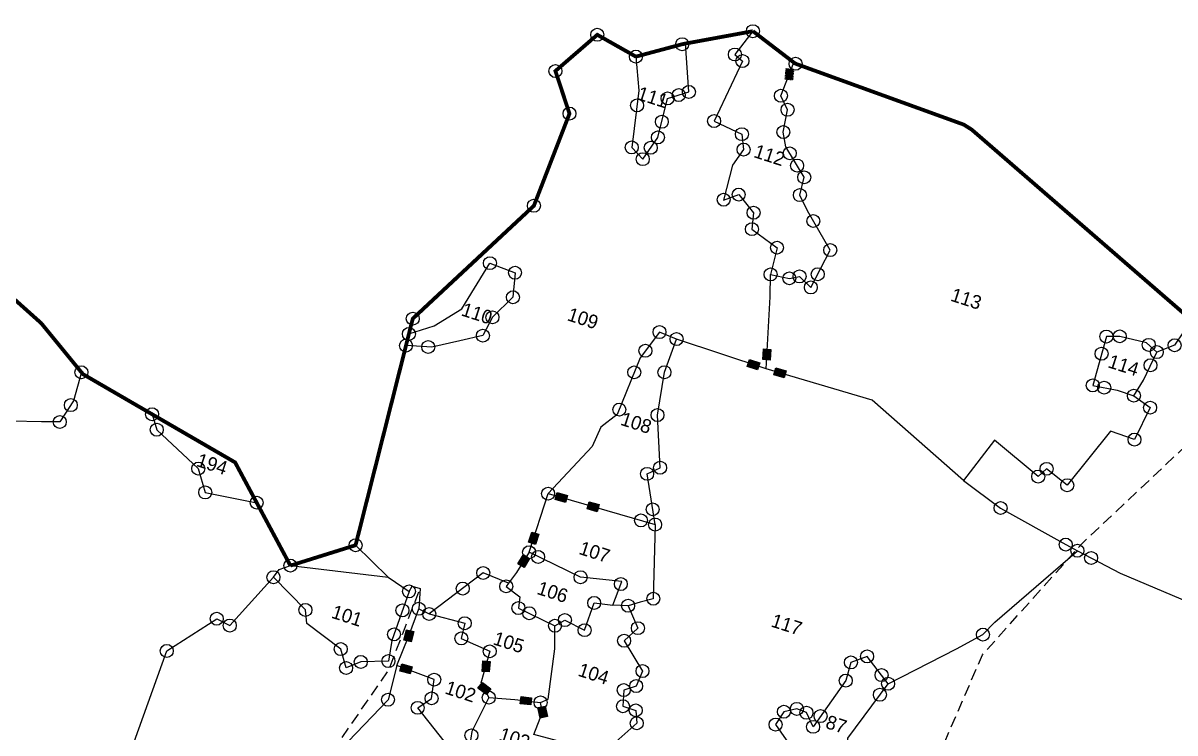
# Model space of a CAD drawing. Header units: metres. Extents: x 282486 to 287431, y 2087711 to 2097999.
# Drawn here: x 284926.7 to 285300.6, y 2095929.3 to 2096159.7 of the extents above; entities that cross this region are included whole.
import ezdxf
from ezdxf.enums import TextEntityAlignment as Align

# ---------------------------------------------------------------- set-up
doc = ezdxf.new("R2010")
doc.units = ezdxf.units.M
doc.header["$LTSCALE"] = 0.3
doc.header["$MEASUREMENT"] = 0
doc.linetypes.add('DASHED', pattern=[0.75, 0.5, -0.25])
for name, color, linetype in [('LINE_FOOTPATH', 1, 'DASHED'), ('POLY_PARCEL', 6, 'Continuous'), ('SYM_STONE', 1, 'Continuous'), ('TEXT_PARCEL', 7, 'Continuous'), ('V_BOUND_LINE', 7, 'Continuous')]:
    doc.layers.add(name, color=color, linetype=linetype)
doc.styles.add('TEXT_MAP', font='KRDEV050.TTF')

# ---------------------------------------------------------------- blocks, each defined once
blk = doc.blocks.new('STONE')
blk.add_circle((0, 0), 0.851)
blk = doc.blocks.new('STONESQUAREFILLED')
blk.add_hatch(color=256).paths.add_polyline_path([(0.7, -0.48), (0.7, 0.48), (-0.7, 0.48), (-0.7, -0.48)])
blk.add_lwpolyline([(-0.7, 0.48), (0.7, 0.48), (0.7, -0.48), (-0.7, -0.48)], close=True)
blk = doc.blocks.new('JUNA-1')
at = {"layer": 'LINE_FOOTPATH', "ltscale": 10, "flags": 128}
for points in [[(227.91, 404.24), (234.86, 422.15), (251.35, 434.58), (260.36, 443.89), (269.3, 452.65), (272.54, 475.6), (278.41, 483.99), (281.04, 488.14), (281.34, 491.38), (283.07, 509.45), (291.06, 527.45), (297.13, 538.47), (302.33, 547.94), (311.74, 557.04), (326.31, 572.31), (330.46, 576.97), (337.64, 580.81), (359.87, 591.71)], [(207.03, 394.56), (206.8, 432.38), (205.8, 457.51), (206.4, 473.18), (209.54, 483.6), (210.16, 495.02)]]:
    blk.add_lwpolyline(points, dxfattribs=at)
at = {"layer": 'POLY_PARCEL'}
for points in [[(229.23, 578.08), (227.92, 574.44), (229.13, 573.93), (228.01, 565.29), (232.01, 564.77), (232.85, 562.92), (232.11, 560.51), (232.38, 555.8), (234.05, 557.09), (236.64, 555.43), (237.1, 553.31), (240.98, 552.01), (241.26, 548.41)], [(241.26, 548.41), (243.76, 548.68), (244.96, 549.33), (246.81, 548.41), (247.73, 553.86), (243.3, 557.83), (241.72, 559.5), (241.54, 561.9), (238.02, 564.95), (237.1, 566.71), (236.73, 569.66), (235.34, 571.14), (235.63, 575.81)], [(215.64, 570.18), (217.4, 566.06), (218.79, 558.67), (220.64, 557.65), (221.66, 560.98), (221.29, 566.24), (223.69, 567.91), (221.32, 573.82)], [(294.98, 559.99), (295.14, 557.91), (294.58, 555.87), (292.64, 554.3)], [(292.64, 554.3), (290.98, 555.04), (287.37, 554.77), (285.71, 554.21), (285.98, 547.56), (289.22, 547.93), (291.53, 547.93)], [(291.53, 547.93), (292.09, 550.24), (292.64, 554.3)], [(244.51, 536.44), (242.11, 545.59), (241.26, 548.41)], [(291.53, 547.93), (294.04, 547.09), (293.38, 542.47), (290.05, 542.57), (286.82, 534.06), (283.58, 535.27), (282.84, 533.97), (275.9, 536.74), (273.68, 530.46)], [(198.48, 526.38), (201.31, 528.41), (204.09, 531.65), (205.75, 538.49), (209.27, 538.3), (210, 535.16), (208.25, 531.83), (207.79, 529.15), (205.1, 527.58), (201.87, 525.64), (198.59, 524.81)], [(273.68, 530.46), (259.03, 536.81), (244.51, 536.44)], [(232.12, 536.54), (229.71, 536.72), (228.33, 532.75), (227.77, 524.71), (226.2, 522.49), (225.92, 519.72), (222.32, 512.05)], [(236.93, 512.51), (233.88, 518.52), (235.26, 519.81), (232.81, 526.28), (231.95, 531.91), (232.12, 536.54)], [(244.51, 536.44), (232.12, 536.54)], [(273.68, 530.46), (279.42, 528.52), (289.03, 526.58), (290.73, 526.28)], [(272.46, 502.03), (279.57, 509.16), (282.32, 511.99), (283.29, 514.03), (290.73, 526.28)], [(290.73, 526.28), (296.99, 525.19), (315.11, 523.62), (319.13, 523.08)], [(222.31, 503.96), (222.32, 512.05)], [(222.32, 512.05), (236.93, 512.51)], [(236.93, 512.51), (239.7, 503.17), (238.22, 502.2), (236.83, 501.28)], [(159.12, 508.37), (159.3, 504.47), (158.43, 501.29), (156.12, 500.58), (152.39, 499.46), (148.41, 498.67), (149.28, 492.95), (149.81, 489.78), (148.86, 488.11), (147.47, 486.65), (145.44, 486.41), (142.29, 489.37)], [(169.65, 505.98), (170.86, 504.24), (177.61, 501.06), (179.44, 498.36), (186.28, 499.16)], [(222.31, 503.96), (221.57, 500.91), (221, 499.28)], [(234.89, 500.72), (235.07, 504.05), (229.74, 502.92), (229.74, 502.92), (222.31, 503.96)], [(272.46, 502.03), (268.73, 504.6), (266.96, 503.19), (267.05, 500.71), (264.83, 493.62), (263.41, 495.12), (262.08, 495.21), (260.58, 494.33), (260.05, 492.38), (262.97, 490.16), (264.39, 486.62), (264.66, 485.02)], [(270.06, 490.6), (270.24, 491.93), (269.62, 493.62), (272.46, 502.03)], [(228.51, 495.82), (229.52, 496.93), (232.39, 496.47), (232.48, 500.26), (234.89, 500.72)], [(236.83, 501.28), (234.89, 500.72)], [(236.83, 501.28), (238.96, 498.87), (237.75, 496.75), (241.27, 493.7), (241.08, 491.57), (239.69, 490.56), (240.25, 488.52), (242.01, 488.52), (242.65, 486.95), (240.53, 483.35)], [(221, 499.28), (217.41, 499.52), (212.32, 492.22)], [(221, 499.28), (220.83, 498.78), (222.96, 498.04), (223.23, 496.56), (228.51, 495.82)], [(205.71, 495.17), (200.35, 497.84)], [(193.03, 492.66), (205.71, 495.17)], [(205.71, 495.17), (208.89, 494.22)], [(208.89, 494.22), (209.05, 495.02), (210.16, 495.02), (210.8, 492.45)], [(229.8, 485.66), (230.63, 486.4), (229.43, 492.96), (228.51, 495.82)], [(208.89, 494.22), (208.73, 487.39), (209.13, 484.69), (205.71, 483.47), (204.12, 482.12), (202.69, 484.26), (197.42, 486.11), (196.7, 487.73), (196.7, 487.73), (191.38, 490.52)], [(191.38, 490.52), (191.78, 491.71), (193.03, 492.66)], [(210.37, 484.5), (210.66, 488.66), (210.8, 492.45)], [(210.8, 492.45), (212.32, 492.22)], [(212.32, 492.22), (217.13, 492.5), (217.32, 490.46), (221.39, 490), (221.57, 485.66), (223.14, 484.18)], [(180.33, 455.28), (181.04, 477.01), (185.97, 483.05), (187.88, 482.73), (191.38, 490.52)], [(223.14, 484.18), (226.47, 485.01), (229.8, 485.66)], [(234.15, 481.59), (230.26, 481.41), (230.45, 484.55), (229.8, 485.66)], [(210.37, 484.5), (210.64, 479.84), (207.34, 473), (207.22, 470.54), (209.11, 470.47), (209.53, 472.95), (212.16, 472.76), (213.02, 469.53), (213.88, 465.06)], [(222.19, 475.01), (214.67, 480.03), (216.03, 481.78), (215.6, 484.22), (210.37, 484.5)], [(223.14, 484.18), (222.4, 479.28), (222.68, 477.53)]]:
    blk.add_lwpolyline(points, dxfattribs=at)
at = {"layer": 'V_BOUND_LINE', "const_width": 0.5}
for points in [[(221.32, 573.82), (229.23, 578.08)], [(229.23, 578.08), (235.63, 575.81)], [(235.63, 575.81), (235.87, 575.74), (259.34, 574.92), (260.53, 574.62), (294.98, 559.99)], [(215.64, 570.18), (220.93, 573.6), (221.32, 573.82)], [(198.48, 526.38), (198.35, 528.44), (208.92, 547.43), (209.65, 560.38), (206.17, 565.13), (209.94, 571.35), (215.64, 570.18)], [(198.59, 524.81), (198.48, 526.38)], [(200.35, 497.84), (198.59, 524.81)], [(144.09, 516.44), (152.12, 512.88), (159.12, 508.37)], [(159.12, 508.37), (159.4, 508.2), (169.65, 505.98)], [(169.65, 505.98), (181.96, 503.32), (186.28, 499.16)], [(186.28, 499.16), (193.03, 492.66)], [(193.03, 492.66), (200.35, 497.84)]]:
    blk.add_lwpolyline(points, dxfattribs=at)
at = {"layer": 'LINE_FOOTPATH', "rotation": 282.2540149046553}
blk.add_blockref('STONESQUAREFILLED', (235.53, 574.17), dxfattribs=at)
at = {"layer": 'SYM_STONE'}
for p in [(229.23, 578.08), (235.87, 575.74), (227.92, 574.44), (229.13, 573.93), (220.93, 573.6), (209.94, 571.35), (235.34, 571.14), (215.64, 570.18), (236.73, 569.66), (223.69, 567.91), (221.29, 566.24), (222.54, 567.11), (237.1, 566.71), (206.17, 565.13), (228.01, 565.29), (232.01, 564.77), (217.76, 564.14), (238.76, 564.31), (221.51, 563.09), (232.85, 562.92), (240.18, 563.08), (241.54, 561.9), (209.65, 560.38), (221.66, 560.98), (218.79, 558.67), (221.18, 559.4), (241.72, 559.5), (220.64, 557.65), (232.38, 555.85), (234.05, 557.09), (244.44, 556.81), (294.58, 555.87), (236.64, 555.43), (285.71, 554.21), (287.37, 554.77), (291.34, 554.88), (292.64, 554.3), (237.1, 553.31), (247.73, 553.86), (240.98, 552.01), (285.8, 551.87), (292.38, 552.4), (247.14, 550.34), (241.26, 548.41), (243.76, 548.68), (244.96, 549.33), (246.81, 548.41), (208.92, 547.43), (285.98, 547.56), (287.5, 547.73), (291.53, 547.93), (294.04, 547.09), (293.38, 542.47), (205.75, 538.49), (209.27, 538.3), (229.71, 536.72), (232.12, 536.54), (210, 535.16), (283.58, 535.27), (228.7, 533.82), (282.84, 533.97), (286.82, 534.06), (208.25, 531.83), (231.95, 531.91), (228.18, 530.68), (198.35, 528.44), (207.79, 529.15), (279.42, 528.52), (198.48, 526.38), (201.42, 525.53), (227.82, 525.43), (232.81, 526.28), (289.03, 526.58), (290.73, 526.28), (292.74, 525.93), (198.59, 524.81), (235.26, 519.81), (233.88, 518.52), (236.01, 514.31), (222.32, 512.05), (235, 512.45), (236.93, 512.51), (282.32, 511.99), (159.12, 508.37), (169.65, 505.98), (170.86, 504.24), (268.73, 504.6), (159.13, 503.84), (222.31, 503.96), (223.62, 503.74), (229.74, 502.92), (235.05, 503.69), (239.7, 503.17), (266.96, 503.19), (271.29, 502.84), (158.43, 501.29), (236.83, 501.28), (272.46, 502.03), (177.61, 501.06), (232.48, 500.26), (267.05, 500.71), (271.88, 500.32), (179.44, 498.36), (186.28, 499.16), (217.41, 499.52), (220.83, 498.78), (238.96, 498.87), (200.35, 497.84), (215.48, 496.75), (229.52, 496.93), (237.75, 496.75), (223.23, 496.56), (224.79, 496.35), (228.51, 495.82), (232.39, 496.47), (262.08, 495.21), (265.33, 495.26), (208.89, 494.22), (241.27, 493.7), (260.58, 494.33), (263.43, 495.11), (264.83, 493.62), (193.03, 492.66), (210.8, 492.45), (212.32, 492.22), (217.13, 492.5), (260.05, 492.38), (208.83, 491.59), (241.08, 491.57), (191.38, 490.52), (217.32, 490.46), (221.39, 490), (239.69, 490.56), (196.7, 487.73), (208.75, 488.25), (240.25, 488.52), (242.01, 488.52), (242.65, 486.95), (209.13, 484.69), (229.8, 485.66), (185.97, 483.05), (202.69, 484.26), (205.71, 483.47), (215.6, 484.22), (223.14, 484.18), (187.88, 482.73), (204.12, 482.12), (216.03, 481.78), (214.67, 480.03), (210.64, 479.84), (222.49, 478.75), (181.04, 477.01)]:
    blk.add_blockref('STONE', p, dxfattribs=at)
for p, rotation in [((244.03, 538.26), 104.7232748739337), ((242.76, 536.46), 359.5726733178186), ((246.41, 536.49), 1.458602713326687), ((224.12, 512.1), 1.811494717245003), ((228.47, 512.24), 1.811494717244538), ((222.31, 505.9), 89.95298282211226), ((221.99, 502.64), 256.3653690690098), ((210.66, 488.66), 93.775986454433), ((221.54, 487.97), 283.6407239766036), ((222.23, 485.14), 340.9893762757165), ((227.9, 485.29), 10.99729993496566), ((230.45, 484.55), 120.2710170701392), ((211.64, 484.43), 182.9926702807175)]:
    blk.add_blockref('STONESQUAREFILLED', p, dxfattribs=dict(at, rotation=rotation))
at = {"layer": 'TEXT_PARCEL', "style": 'TEXT_MAP'}
for s, p in [('111', (219.39, 565.79)), ('112', (236.31, 563.28)), ('113', (266.69, 553.28)), ('114', (289.03, 551.32)), ('109', (219.6, 535.36)), ('110', (206.16, 531.69)), ('108', (230.47, 524.46)), ('107', (230.49, 506.65)), ('117', (257.41, 505.34)), ('194', (179.16, 502.19)), ('106', (226.86, 499.96)), ('87', (267.63, 494.87)), ('105', (223.41, 491.9)), ('104', (235.28, 491.4)), ('101', (202.14, 488.69)), ('102', (219.38, 483.81)), ('103', (228.02, 480.16))]:
    blk.add_text(s, height=1.8, dxfattribs=at).set_placement(p, align=Align.MIDDLE)

msp = doc.modelspace()

# ---------------------------------------------------------------- block references
at = {"xscale": 2.473091899648725, "yscale": 2.473091899648725, "zscale": 2.473091899648725, "rotation": 342.0921771281583}
msp.add_blockref('JUNA-1', (284184.59, 2094971.01), dxfattribs=at)

doc.saveas('drawing.dxf')
